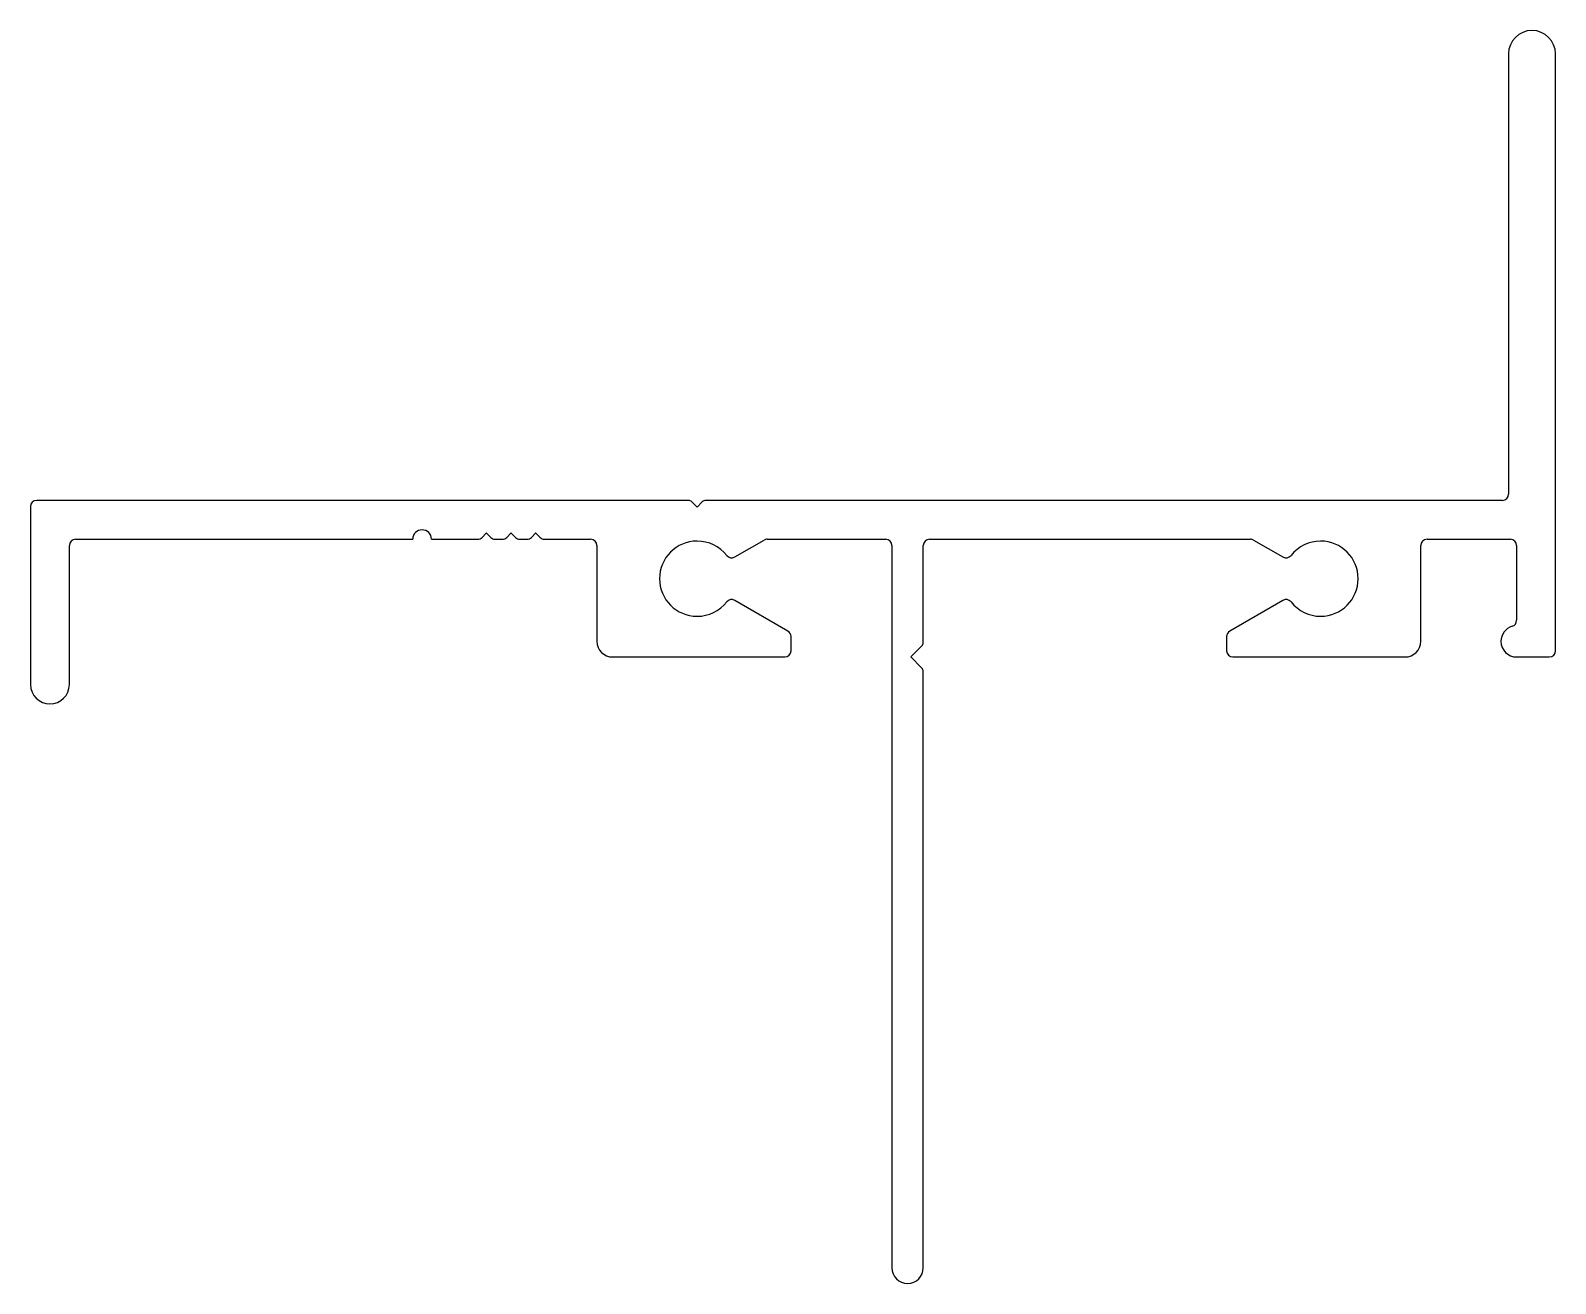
# Model space of a CAD drawing. Extents: x -39.7 to 22.2, y -14 to 36.8.
import ezdxf

# ---------------------------------------------------------------- set-up
doc = ezdxf.new("R2010")
doc.units = 0
doc.header["$MEASUREMENT"] = 0
doc.layers.get('0').update_dxf_attribs({"linetype": 'CONTINUOUS'})

msp = doc.modelspace()

# ---------------------------------------------------------------- linework, layer by layer
for p, q in [((20.265, 35.881), (20.265, 18.038)), ((22.17, 11.688), (22.17, 35.881)), ((-39.654, 17.53), (-39.654, 10.316)), ((-12.982, 17.784), (-39.4, 17.784)), ((-12.628, 17.514), (-12.838, 17.724)), ((-12.418, 17.724), (-12.628, 17.514)), ((20.011, 17.784), (-12.275, 17.784)), ((-37.825, 16.209), (-24.16, 16.209)), ((-23.398, 16.209), (-21.526, 16.209)), ((-21.526, 16.209), (-21.526, 16.209)), ((-21.349, 16.282), (-21.178, 16.453)), ((-21.166, 16.453), (-20.995, 16.282)), ((-20.818, 16.209), (-20.526, 16.209)), ((-20.349, 16.282), (-20.178, 16.453)), ((-20.166, 16.453), (-19.995, 16.282)), ((-19.819, 16.209), (-19.526, 16.209)), ((-19.349, 16.282), (-19.178, 16.453)), ((-19.166, 16.453), (-18.995, 16.282)), ((-18.819, 16.209), (-16.946, 16.209)), ((-18.819, 16.209), (-18.819, 16.209)), ((-11.104, 15.489), (-9.916, 16.175)), ((-9.789, 16.209), (-4.983, 16.209)), ((-3.205, 16.209), (9.805, 16.209)), ((9.932, 16.175), (11.121, 15.489)), ((16.963, 16.209), (20.341, 16.209)), ((-38.079, 10.316), (-38.079, 15.955)), ((-16.692, 15.955), (-16.692, 12.069)), ((-4.729, 15.955), (-4.729, -13.331)), ((-3.459, 12.026), (-3.459, 15.955)), ((16.709, 12.069), (16.709, 15.955)), ((20.595, 15.955), (20.595, 12.921)), ((-8.945, 12.482), (-11.104, 13.729)), ((11.121, 13.729), (8.962, 12.482)), ((-8.818, 11.688), (-8.818, 12.262)), ((-3.967, 11.434), (-3.518, 11.882)), ((8.835, 12.262), (8.835, 11.688)), ((-16.057, 11.434), (-9.072, 11.434)), ((-3.518, 10.985), (-3.967, 11.434)), ((9.089, 11.434), (16.074, 11.434)), ((20.595, 11.434), (21.916, 11.434)), ((-3.459, -13.331), (-3.459, 10.841))]:
    msp.add_line(p, q)
for centre, radius, start, end in [((21.217, 35.881), 0.952, 90, 180), ((21.217, 35.881), 0.953, 0, 90), ((20.011, 18.038), 0.254, 270, 360), ((-39.4, 17.53), 0.254, 90, 180), ((-12.982, 17.58), 0.203, 45, 90), ((-12.275, 17.58), 0.203, 90, 135), ((-37.825, 15.955), 0.254, 90, 180), ((-23.779, 16.209), 0.381, 360, 180), ((-21.526, 16.459), 0.25, 270, 315), ((-21.172, 16.448), 0.008, 45, 135), ((-20.818, 16.459), 0.25, 225, 270), ((-20.526, 16.459), 0.25, 270, 315), ((-20.172, 16.448), 0.008, 45, 135), ((-19.819, 16.459), 0.25, 225, 270), ((-19.526, 16.459), 0.25, 270, 315), ((-19.172, 16.448), 0.008, 45, 135), ((-18.819, 16.459), 0.25, 225, 270), ((-16.946, 15.955), 0.254, 0, 90), ((-12.628, 14.609), 1.524, 90, 270), ((-12.628, 14.609), 1.524, 38.21321, 90), ((-9.789, 15.955), 0.254, 90, 120), ((-4.983, 15.955), 0.254, 0, 90), ((-3.205, 15.955), 0.254, 90, 180), ((9.805, 15.955), 0.254, 60, 90), ((12.645, 14.609), 1.524, 90, 141.78679), ((12.645, 14.609), 1.524, 270, 90), ((16.963, 15.955), 0.254, 90, 180), ((20.341, 15.955), 0.254, 0, 90), ((-11.231, 15.709), 0.254, 218.21321, 300), ((11.248, 15.709), 0.254, 240, 321.78679), ((-12.628, 14.609), 1.524, 270, 321.78679), ((-11.231, 13.509), 0.254, 60, 141.78679), ((11.248, 13.509), 0.254, 38.21321, 120), ((12.645, 14.609), 1.524, 218.21321, 270), ((-9.072, 12.262), 0.254, 360, 60), ((9.089, 12.262), 0.254, 120, 180), ((20.595, 12.069), 0.635, 106.60155, 180), ((20.341, 12.921), 0.254, 286.60155, 0), ((-16.057, 12.069), 0.635, 180, 270), ((-3.662, 12.026), 0.203, 315, 0), ((16.074, 12.069), 0.635, 270, 360), ((20.595, 12.069), 0.635, 180, 270), ((-9.072, 11.688), 0.254, 270, 0), ((9.089, 11.688), 0.254, 180, 270), ((21.916, 11.688), 0.254, 270, 360), ((-3.662, 10.841), 0.203, 360, 45), ((-38.866, 10.316), 0.787, 180, 270), ((-38.866, 10.316), 0.787, 270, 0), ((-4.094, -13.331), 0.635, 180, 270), ((-4.094, -13.331), 0.635, 270, 360)]:
    msp.add_arc(centre, radius, start, end)

doc.saveas('drawing.dxf')
